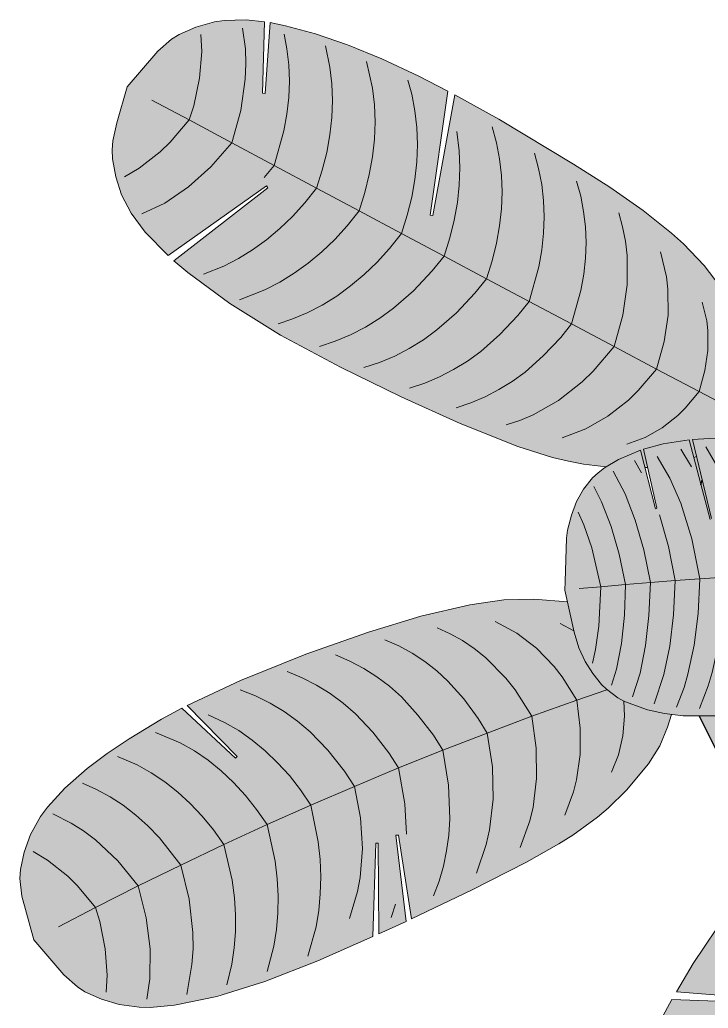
# Model space of a CAD drawing. Header units: centimetres. Extents: x 0 to 879, y -664 to 265.
# Drawn here: x 581.2 to 624.3, y -131.9 to -70 of the extents above; entities that cross this region are included whole.
import ezdxf

# ---------------------------------------------------------------- set-up
doc = ezdxf.new("R2010")
doc.units = ezdxf.units.CM
for name, color, linetype, lineweight, true_color in [('VEG-HOJAS', 117, 'Continuous', 18, 0x2e5e38), ('VEG-MACETA', 25, 'Continuous', 25, 0x745440), ('VEG-NERVIOS', 115, 'Continuous', 9, 0x528c5c)]:
    doc.layers.add(name, color=color, linetype=linetype, lineweight=lineweight, true_color=true_color)
doc.layers.add('VEG-RELLENO', color=253, linetype='Continuous', true_color=0x96c896)

# ---------------------------------------------------------------- blocks, each defined once
blk = doc.blocks.new('VEG_Strelitzia_PLANTA')
at = {"layer": 'VEG-RELLENO', "true_color": 0x4c8453}
h = blk.add_hatch(color=105, dxfattribs=at)
h.dxf.hatch_style = 1
h.paths.add_polyline_path([(-56.37, 30.26), (-54.85, 32.05), (-54.05, 32.89), (-53.6, 33.24), (-53.12, 33.54), (-52.06, 34), (-50.91, 34.32), (-49.63, 34.46), (-48.92, 34.46), (-47.76, 34.33), (-47.89, 29.85), (-47.73, 29.84), (-47.41, 34.28), (-45.54, 33.86), (-43.59, 33.25), (-40.42, 32.01), (-38.1, 30.93), (-36.27, 29.98), (-37.38, 22.21), (-37.23, 22.19), (-35.84, 29.76), (-33.08, 28.23), (-28.4, 25.42), (-25.05, 23.23), (-23.1, 21.79), (-22.26, 21.09), (-21.51, 20.41), (-20.23, 19.06), (-19.21, 17.74), (-18.39, 16.47), (-17.75, 15.23), (-17.52, 14.59), (-17.35, 13.96), (-17.13, 12.76), (-16.95, 10.92), (-17.03, 10.41), (-17.41, 9.5), (-17.94, 8.68), (-18.43, 8.27), (-20.95, 8.15), (-20.69, 7.1), (-20.87, 7.03), (-21.17, 8.13), (-22.78, 7.88), (-24.03, 7.54), (-23.77, 6.41), (-23.93, 6.41), (-24.21, 7.48), (-25.58, 6.91), (-26.37, 6.44), (-27.79, 6.61), (-29.72, 7.03), (-30.77, 7.34), (-33.06, 8.16), (-35.51, 9.16), (-39.21, 10.83), (-41.71, 12.03), (-44.29, 13.35), (-46.76, 14.7), (-48.96, 16.03), (-50.41, 17), (-51.76, 17.98), (-53.45, 19.36), (-47.55, 23.92), (-47.65, 24.05), (-53.8, 19.68), (-55.25, 21.14), (-55.72, 21.74), (-56.45, 22.91), (-56.93, 24.05), (-57.21, 25.18), (-57.32, 26.31), (-57.27, 26.88), (-57.02, 28.01)])
at = {"layer": 'VEG-RELLENO', "true_color": 0xc6c4be}
h = blk.add_hatch(color=9, dxfattribs=at)
h.dxf.hatch_style = 1
h.paths.add_polyline_path([(22.12, -4.06), (21.73, -5.82), (21.31, -7.23), (20.79, -8.61), (20.18, -9.95), (19.49, -11.25), (18.71, -12.5), (18.16, -13.27), (17.36, -11.98), (18.27, -10.55), (18.92, -9.33), (19.49, -8.07), (19.98, -6.78), (20.38, -5.46), (20.69, -4.12), (20.97, -2.21)])
h.paths.add_polyline_path([(2.94, -22.31), (1.47, -22.45), (0, -22.5), (-1.47, -22.45), (-2.94, -22.31), (-3.88, -22.15), (-4, -21.36), (-4.17, -20.68), (-2.75, -20.92), (-1.38, -21.05), (0, -21.1), (2.09, -20.99)])
h.paths.add_polyline_path([(-14.19, -17.45), (-15.91, -15.91), (-16.92, -14.84), (-17.85, -13.7), (-18.71, -12.5), (-19.49, -11.25), (-20.52, -9.19), (-19.01, -9.14), (-18.27, -10.55), (-17.54, -11.72), (-16.74, -12.84), (-15.86, -13.91), (-14.92, -14.92), (-13.91, -15.86), (-12.88, -16.71)])
h.paths.add_polyline_path([(-17.42, 14.22), (-15.91, 15.91), (-14.84, 16.92), (-13.7, 17.85), (-12.5, 18.71), (-11.25, 19.49), (-9.95, 20.18), (-8.61, 20.79), (-7.23, 21.31), (-5.18, 21.88), (-3.4, 20.81), (-5.46, 20.38), (-6.78, 19.98), (-8.07, 19.49), (-9.33, 18.92), (-10.55, 18.27), (-11.72, 17.54), (-12.84, 16.74), (-13.91, 15.86), (-14.92, 14.92), (-15.86, 13.91), (-17.08, 12.37), (-17.22, 13.35)])
h.paths.add_polyline_path([(2.94, 22.31), (4.23, 22.09), (3.55, 20.79), (1.38, 21.05), (0.07, 21.1), (1.71, 22.43)])
h.paths.add_polyline_path([(19.26, 11.62), (20.18, 9.95), (20.79, 8.61), (21.31, 7.23), (21.73, 5.82), (22.07, 4.39), (22.31, 2.94), (22.35, 2.54), (21.08, 0.71), (20.92, 2.75), (20.69, 4.12), (20.38, 5.46), (19.98, 6.78), (19.49, 8.07), (18.92, 9.33), (17.86, 11.21)])
h.paths.add_polyline_path([(-20.69, 7.1), (-20.34, 5.61), (-20.42, 5.31), (-20.87, 7.03)])
at = {"layer": 'VEG-RELLENO', "true_color": 0x7a5e4a}
h = blk.add_hatch(color=35, dxfattribs=at)
h.dxf.hatch_style = 1
h.paths.add_polyline_path([(20.97, -2.21), (20.69, -4.12), (20.38, -5.46), (19.98, -6.78), (19.49, -8.07), (18.92, -9.33), (18.27, -10.55), (17.36, -11.98), (15.97, -10.04), (14.21, -7.9), (12.79, -6.45), (11.85, -5.7), (11.38, -5.4), (10.43, -4.94), (9.47, -4.63), (8.51, -4.43), (7.56, -4.34), (7.07, -4.35), (5.21, -4.62), (1.85, -0.87), (20.82, -1.56)])
h.paths.add_polyline_path([(2.09, -20.99), (0, -21.1), (-1.38, -21.05), (-2.75, -20.92), (-4.17, -20.68), (-4.62, -19.45), (-5.58, -17.53), (-5.94, -16.98), (-6.44, -16.58), (0.08, -1.81), (2.29, -5.88), (1.9, -6.18), (1.51, -6.61), (0.13, -8.46), (-0.37, -9.36), (-0.85, -10.77), (-1.09, -12.29), (-1.09, -13.38), (-1.02, -13.95), (-0.72, -15.15), (-0.17, -16.62), (3.33, -13.21), (3.43, -13.25), (-0.08, -16.84), (0.97, -19.01)])
h.paths.add_polyline_path([(-13.91, -15.86), (-14.92, -14.92), (-15.86, -13.91), (-16.74, -12.84), (-17.54, -11.72), (-18.27, -10.55), (-19.01, -9.14), (-17.14, -8.96), (-16.76, -5.53), (-16.63, -5.5), (-16.94, -8.94), (-14.45, -8.55), (-13.59, -4.65), (-13.43, -4.6), (-14.18, -8.49), (-12.72, -8.16), (-11.53, -7.78), (-11, -7.56), (-10.06, -7.03), (-9.26, -6.41), (-8.56, -5.72), (-7.68, -4.6), (-7.22, -3.72), (-6.83, -2.75), (-1.42, -1.23), (-7.86, -15.83), (-8.35, -15.76), (-8.71, -15.78), (-10.8, -16.04), (-12.06, -16.37), (-12.88, -16.71)])
h.paths.add_polyline_path([(-20.42, 5.31), (-20.34, 5.61), (-19.76, 3.2), (-19.84, 3.14)])
h.paths.add_polyline_path([(-17.08, 12.37), (-15.86, 13.91), (-14.92, 14.92), (-13.91, 15.86), (-12.84, 16.74), (-11.72, 17.54), (-10.55, 18.27), (-9.33, 18.92), (-8.07, 19.49), (-6.78, 19.98), (-5.46, 20.38), (-3.4, 20.81), (-2.91, 20.6), (-2.43, 20.54), (-0.91, 1.41), (-8.88, 5.75), (-9.61, 6.37), (-10.49, 6.96), (-11.51, 7.43), (-12.53, 7.73), (-17.1, 10.22), (-16.97, 10.64), (-16.95, 10.92)])
h.paths.add_polyline_path([(1.38, 21.05), (3.55, 20.79), (3.23, 20.11), (6.93, 16.01), (6.83, 15.98), (3.11, 19.86), (2.56, 18.52), (2.31, 17.77), (6.32, 13.88), (6.23, 13.84), (2.23, 17.48), (2.01, 16.31), (1.98, 15.31), (2.09, 14.36), (2.43, 13.04), (2.79, 12.2), (3.28, 11.4), (4.42, 9.88), (4.82, 9.51), (0.6, 2.54), (-0.83, 20.65), (-0.48, 20.75), (0.07, 21.1)])
h.paths.add_polyline_path([(17.86, 11.21), (18.92, 9.33), (19.49, 8.07), (19.98, 6.78), (20.38, 5.46), (20.69, 4.12), (20.92, 2.75), (21.05, 1.38), (21.08, 0.71), (20.95, 0.43), (20.85, 0.04), (1.86, 0.73), (9.2, 8.09), (10.1, 8.13), (10.96, 8.29), (11.84, 8.54), (12.72, 8.92), (13.59, 9.46), (14.02, 9.79), (15.35, 11.08), (16.79, 11.05)])
h.paths.add_polyline_path([(7.22, 8.37), (4.12, 5.27), (6.18, 8.66)])
h.paths.add_polyline_path([(-16.8, 8.24), (-17.65, 8.26), (-18.43, 8.27), (-18.1, 8.51), (-17.85, 8.81)])
h.paths.add_polyline_path([(-13.47, 6.42), (-13.26, 6.31), (-12.65, 4.2), (-12.73, 4.13)])
h.paths.add_polyline_path([(-6.29, 0.78), (-6.4, 1.39), (-6.97, 2.88), (-3.13, 0.79)])
at = {"layer": 'VEG-RELLENO', "true_color": 0x669d6d}
h = blk.add_hatch(color=103, dxfattribs=at)
h.dxf.hatch_style = 1
h.paths.add_polyline_path([(-28.96, -1.28), (-28.85, 1.98), (-28.78, 2.48), (-28.54, 3.41), (-28.21, 4.27), (-27.77, 5.05), (-27.21, 5.75), (-26.86, 6.07), (-26.47, 6.37), (-25.58, 6.91), (-24.21, 7.48), (-23.26, 3.81), (-23.18, 3.86), (-24.03, 7.54), (-22.78, 7.88), (-21.17, 8.13), (-19.84, 3.14), (-19.76, 3.2), (-20.95, 8.15), (-19.17, 8.26), (-16.22, 8.21), (-13.98, 8), (-12.73, 4.13), (-12.65, 4.2), (-13.75, 7.97), (-12.7, 7.78), (-11.51, 7.43), (-10.98, 7.21), (-10.03, 6.68), (-9.21, 6.05), (-8.5, 5.36), (-7.88, 4.62), (-7.61, 4.2), (-6.95, 2.85), (-6.4, 1.39), (-6.3, 0.93), (-6.25, 0.01), (-6.27, -0.9), (-6.36, -1.36), (-6.85, -2.81), (-7.44, -4.17), (-7.95, -4.99), (-8.56, -5.72), (-9.26, -6.41), (-10.06, -7.03), (-11, -7.56), (-11.53, -7.78), (-12.72, -8.16), (-14.18, -8.49), (-13.05, -2.64), (-13.13, -2.58), (-14.45, -8.55), (-16.94, -8.94), (-16.5, -4.09), (-16.59, -4.05), (-17.14, -8.96), (-19.56, -9.17), (-21.54, -9.16), (-22.7, -9.02), (-23.78, -8.79), (-25.21, -8.26), (-25.62, -8.03), (-26.34, -7.5), (-26.66, -7.2), (-27.2, -6.51), (-27.67, -5.75), (-28.08, -4.89), (-28.37, -3.91)])
at = {"layer": 'VEG-RELLENO', "true_color": 0x4b8252}
h = blk.add_hatch(color=105, dxfattribs=at)
h.dxf.hatch_style = 1
h.paths.add_polyline_path([(-62.22, -23.2), (-62.97, -20.46), (-63.1, -19.36), (-62.97, -18.25), (-62.66, -17.14), (-62.15, -16.03), (-61.37, -14.88), (-60.87, -14.29), (-59.61, -13.08), (-58.06, -11.84), (-56.25, -10.6), (-54.22, -9.38), (-52.94, -8.69), (-49.59, -11.82), (-49.47, -11.71), (-52.61, -8.52), (-50.61, -7.55), (-47.22, -6.09), (-43.87, -4.81), (-41.25, -3.91), (-37.33, -2.75), (-35.49, -2.32), (-33.8, -2.02), (-32.78, -1.9), (-30.89, -1.84), (-28.78, -2.01), (-28.37, -3.91), (-28.08, -4.89), (-27.44, -6.14), (-26.66, -7.2), (-26, -7.78), (-25.62, -8.03), (-24.76, -8.46), (-23.78, -8.79), (-22.26, -9.08), (-22.51, -9.88), (-23, -11.04), (-23.7, -12.17), (-25.09, -13.83), (-26.24, -14.95), (-26.91, -15.51), (-28.44, -16.63), (-29.33, -17.19), (-31.35, -18.33), (-34.76, -20.06), (-38.56, -21.88), (-39.38, -16.63), (-39.54, -16.65), (-38.9, -22.04), (-40.6, -22.83), (-40.65, -17.14), (-40.8, -17.14), (-40.97, -23), (-45.6, -25), (-48.78, -26.15), (-51.68, -26.97), (-53.41, -27.3), (-54.2, -27.39), (-55.63, -27.42), (-56.27, -27.36), (-57.44, -27.1), (-57.99, -26.91), (-59.02, -26.45), (-59.49, -26.15), (-60.34, -25.4)])
h = blk.add_hatch(color=105, dxfattribs=at)
h.dxf.hatch_style = 1
h.paths.add_polyline_path([(-24.97, -58.2), (-26.99, -57.03), (-27.95, -56.39), (-28.38, -56.01), (-28.75, -55.57), (-29.37, -54.58), (-29.64, -54.04), (-30.06, -52.83), (-30.21, -52.15), (-30.36, -50.59), (-30.35, -49.71), (-30.18, -47.75), (-29.82, -45.58), (-29.14, -42.81), (-21, -42.64), (-21, -42.48), (-29, -42.31), (-28.05, -39.4), (-26.32, -35.12), (-24.39, -31), (-22.24, -26.94), (-14.37, -27.24), (-14.36, -27.07), (-21.95, -26.45), (-20.9, -24.68), (-19.44, -22.51), (-18.73, -21.58), (-17.34, -20), (-16.65, -19.34), (-15.3, -18.21), (-13.98, -17.32), (-12.71, -16.62), (-11.42, -16.18), (-10.2, -15.94), (-8.35, -15.76), (-8.06, -15.78), (-7.65, -15.91), (-6.95, -16.24), (-6.28, -16.68), (-5.94, -16.98), (-5.58, -17.53), (-5.13, -18.38), (-4.38, -20.05), (-4, -21.36), (-3.82, -22.77), (-3.77, -24.3), (-3.85, -25.98), (-4.11, -27.83), (-4.32, -28.82), (-4.59, -29.88), (-5.31, -32.19), (-7.59, -38.43), (-10.02, -44.61), (-13.57, -41.28), (-13.69, -41.39), (-10.16, -44.95), (-11.23, -47.43), (-12.46, -49.98), (-16.64, -46.66), (-16.74, -46.78), (-12.63, -50.3), (-13.08, -51.14), (-17.14, -48.17), (-17.24, -48.29), (-13.24, -51.45), (-14.35, -53.3), (-15.4, -54.8), (-16.44, -56.02), (-17.49, -56.93), (-18.55, -57.6), (-19.64, -58.07), (-20.77, -58.39), (-21.36, -58.45), (-22.56, -58.41)])
at = {"layer": 'VEG-HOJAS'}
for points in [[(-26.37, 6.44), (-27.79, 6.61), (-28.73, 6.79), (-29.72, 7.03), (-31.89, 7.72), (-35.51, 9.16), (-39.21, 10.83), (-43, 12.68), (-46.76, 14.7), (-49.94, 16.68), (-52.58, 18.62), (-53.45, 19.36), (-47.55, 23.92), (-47.65, 24.05), (-53.8, 19.68), (-55.25, 21.14), (-56.12, 22.33), (-56.72, 23.48), (-57.09, 24.61), (-57.29, 25.75), (-57.32, 26.31), (-57.27, 26.88), (-57.02, 28.01), (-56.37, 30.26), (-54.46, 32.49), (-53.6, 33.24), (-53.12, 33.54), (-52.06, 34), (-50.91, 34.32), (-50.29, 34.42), (-48.92, 34.46), (-47.76, 34.33), (-47.89, 29.85), (-47.73, 29.84), (-47.41, 34.28), (-46.46, 34.09), (-44.58, 33.58), (-42.56, 32.88), (-40.42, 32.01), (-38.1, 30.93), (-36.27, 29.98), (-37.38, 22.21), (-37.23, 22.19), (-35.84, 29.76), (-33.08, 28.23), (-28.4, 25.42), (-26.13, 23.96), (-24.04, 22.5), (-22.26, 21.09), (-21.51, 20.41), (-20.23, 19.06), (-19.21, 17.74)], [(-19.76, 3.2), (-20.95, 8.15), (-19.17, 8.26)], [(-19.56, -9.17), (-21.54, -9.16), (-22.7, -9.02), (-23.78, -8.79), (-25.21, -8.26), (-25.62, -8.03), (-26.34, -7.5), (-26.66, -7.2), (-27.2, -6.51), (-27.67, -5.75), (-28.08, -4.89), (-28.37, -3.91), (-28.96, -1.28), (-28.93, -0.74), (-28.85, 1.98), (-28.78, 2.48), (-28.54, 3.41), (-28.21, 4.27), (-27.77, 5.05), (-27.21, 5.75), (-26.86, 6.07), (-26.47, 6.37), (-25.58, 6.91), (-24.21, 7.48), (-23.26, 3.81), (-23.18, 3.86), (-24.03, 7.54), (-22.78, 7.88), (-21.17, 8.13), (-19.84, 3.14)], [(-20.69, 7.1), (-20.87, 7.03)], [(-23.77, 6.41), (-23.93, 6.41)], [(-22.26, -9.08), (-22.51, -9.88), (-23, -11.04), (-23.7, -12.17), (-25.09, -13.83), (-26.24, -14.95), (-26.91, -15.51), (-28.44, -16.63), (-29.33, -17.19), (-31.35, -18.33), (-34.76, -20.06), (-38.56, -21.88), (-39.38, -16.63), (-39.54, -16.65), (-38.9, -22.04), (-40.6, -22.83), (-40.65, -17.14), (-40.8, -17.14), (-40.97, -23), (-44.43, -24.52), (-47.75, -25.81), (-50.75, -26.74), (-53.41, -27.3), (-54.94, -27.43), (-55.63, -27.42), (-56.87, -27.25), (-57.99, -26.91), (-59.02, -26.45), (-59.49, -26.15), (-60.34, -25.4), (-62.22, -23.2), (-62.97, -20.46), (-63.1, -19.36), (-63.06, -18.8), (-62.83, -17.7), (-62.43, -16.59), (-61.8, -15.46), (-61.37, -14.88), (-60.28, -13.69), (-58.87, -12.46), (-57.62, -11.53), (-56.25, -10.6), (-54.22, -9.38), (-52.94, -8.69), (-49.59, -11.82), (-49.47, -11.71), (-52.61, -8.52), (-49.27, -6.95), (-45.18, -5.29), (-41.25, -3.91), (-37.97, -2.92), (-34.9, -2.2), (-32.78, -1.9), (-30.89, -1.84), (-28.78, -2.01)], [(-23.74, -29.71), (-22.24, -26.94), (-14.37, -27.24)], [(-14.36, -27.07), (-21.95, -26.45), (-20.9, -24.68), (-19.44, -22.51)]]:
    blk.add_lwpolyline(points, dxfattribs=at)
at = {"layer": 'VEG-MACETA'}
for points in [[(-20.42, 5.31), (-20.34, 5.61)], [(-14.19, -17.45), (-15.91, -15.91), (-16.92, -14.84), (-17.85, -13.7), (-18.71, -12.5), (-19.49, -11.25), (-20.52, -9.19)]]:
    blk.add_lwpolyline(points, dxfattribs=at)
at = {"layer": 'VEG-NERVIOS'}
for points in [[(-52.48, 28.18), (-52.2, 29.06), (-51.83, 30.8), (-51.7, 32.48), (-51.76, 33.54)], [(-49.82, 26.75), (-49.25, 28.77), (-48.97, 30.73), (-48.93, 31.69), (-48.96, 32.64), (-49.14, 33.93)], [(-47.16, 25.33), (-46.55, 27.49), (-46.36, 28.55), (-46.25, 29.59), (-46.21, 30.62), (-46.24, 31.63), (-46.36, 32.63), (-46.54, 33.56)], [(-44.5, 23.91), (-44.15, 25.04), (-43.87, 26.15), (-43.67, 27.25), (-43.55, 28.33), (-43.51, 29.4), (-43.55, 30.45), (-43.67, 31.48), (-43.95, 32.82)], [(-41.84, 22.49), (-41.48, 23.63), (-41.2, 24.76), (-41, 25.88), (-40.88, 26.98), (-40.84, 28.06), (-40.88, 29.12), (-41, 30.17), (-41.37, 31.84)], [(-39.18, 21.07), (-38.82, 22.22), (-38.54, 23.35), (-38.34, 24.46), (-38.22, 25.56), (-38.18, 26.64), (-38.22, 27.71), (-38.34, 28.76), (-38.54, 29.8), (-38.78, 30.67)], [(-52.48, 28.18), (-54.82, 29.43)], [(-52.48, 28.18), (-53.67, 26.79), (-54.3, 26.19), (-55.63, 25.15), (-56.54, 24.61)], [(-49.82, 26.75), (-52.48, 28.18)], [(-36.52, 19.65), (-36.16, 20.79), (-35.88, 21.91), (-35.68, 23.01), (-35.57, 24.1), (-35.53, 25.18), (-35.57, 26.24), (-35.72, 27.46)], [(-33.85, 18.23), (-33.5, 19.35), (-33.23, 20.45), (-33.04, 21.54), (-32.92, 22.61), (-32.88, 23.67), (-32.92, 24.71), (-33.04, 25.74), (-33.24, 26.75), (-33.51, 27.74)], [(-49.82, 26.75), (-51.12, 25.24), (-52.52, 23.98), (-54.02, 22.97), (-55.46, 22.3)], [(-47.16, 25.33), (-49.82, 26.75)], [(-31.19, 16.81), (-30.58, 18.98), (-30.39, 20.05), (-30.28, 21.09), (-30.24, 22.12), (-30.28, 23.14), (-30.4, 24.14), (-30.59, 25.13), (-30.86, 26.09)], [(-47.16, 25.33), (-47.78, 24.57)], [(-44.5, 23.91), (-47.16, 25.33)], [(-28.53, 15.4), (-27.94, 17.49), (-27.76, 18.51), (-27.65, 19.52), (-27.62, 20.51), (-27.66, 21.49), (-27.77, 22.45), (-27.95, 23.4), (-28.21, 24.34)], [(-44.5, 23.91), (-45.24, 22.99), (-46.01, 22.14), (-46.81, 21.37), (-47.64, 20.67), (-48.51, 20.05), (-49.4, 19.5), (-50.32, 19.02), (-51.59, 18.52)], [(-41.84, 22.49), (-44.5, 23.91)], [(-41.84, 22.49), (-42.59, 21.55), (-43.37, 20.69), (-44.18, 19.91), (-45.03, 19.2), (-45.9, 18.57), (-46.81, 18.01), (-47.75, 17.53), (-49.34, 16.91)], [(-39.18, 21.07), (-41.84, 22.49)], [(-25.86, 13.98), (-25.31, 15.94), (-25.04, 17.85), (-25.05, 19.69), (-25.15, 20.59), (-25.33, 21.48), (-25.57, 22.36)], [(-39.18, 21.07), (-39.93, 20.13), (-40.71, 19.27), (-41.52, 18.49), (-42.37, 17.78), (-43.24, 17.14), (-44.15, 16.58), (-45.09, 16.1), (-46.06, 15.69), (-46.92, 15.41)], [(-36.52, 19.65), (-39.18, 21.07)], [(-23.2, 12.57), (-22.72, 14.29), (-22.48, 15.95), (-22.49, 17.57), (-22.58, 18.36), (-22.95, 19.91)], [(-36.52, 19.65), (-37.26, 18.72), (-38.44, 17.48), (-39.68, 16.38), (-40.54, 15.75), (-41.44, 15.2), (-42.37, 14.72), (-43.34, 14.32), (-44.33, 13.99)], [(-33.85, 18.23), (-36.52, 19.65)], [(-33.85, 18.23), (-34.58, 17.32), (-35.74, 16.09), (-36.96, 15.02), (-37.81, 14.4), (-38.7, 13.85), (-39.61, 13.38), (-40.56, 12.98), (-41.54, 12.66)], [(-31.19, 16.81), (-33.85, 18.23)], [(-31.19, 16.81), (-31.9, 15.92), (-33.03, 14.73), (-34.22, 13.68), (-35.05, 13.07), (-35.92, 12.54), (-36.81, 12.08), (-37.73, 11.69), (-38.69, 11.37)], [(-28.53, 15.4), (-31.19, 16.81)], [(-20.53, 11.16), (-20.17, 12.47), (-19.99, 13.74), (-19.99, 14.98), (-20.06, 15.59), (-20.34, 16.77)], [(-28.53, 15.4), (-29.21, 14.54), (-30.3, 13.39), (-31.44, 12.38), (-32.25, 11.79), (-33.08, 11.28), (-33.94, 10.84), (-34.83, 10.46), (-35.75, 10.15)], [(-25.86, 13.98), (-28.53, 15.4)], [(-25.86, 13.98), (-27.17, 12.44), (-27.87, 11.76), (-29.35, 10.6), (-30.93, 9.71), (-31.76, 9.35), (-32.62, 9.07)], [(-23.2, 12.57), (-25.86, 13.98)], [(-23.2, 12.57), (-24.35, 11.22), (-24.96, 10.62), (-26.25, 9.61), (-27.64, 8.82), (-29.12, 8.26)], [(-20.53, 11.16), (-23.2, 12.57)], [(-20.53, 11.16), (-21.41, 10.12), (-21.88, 9.67), (-22.86, 8.89), (-23.92, 8.29), (-25.06, 7.86)], [(-17.89, 9.76), (-20.53, 11.16)], [(-21.02, 6.45), (-21.68, 7.56)], [(-17.39, -0.39), (-17.89, 2.26), (-18.28, 3.71), (-18.58, 4.61), (-19.29, 6.26), (-20.12, 7.7)], [(-24.14, 6.07), (-24.58, 6.83)], [(-20.49, -0.58), (-21, 1.94), (-21.68, 4.17), (-22.37, 5.73), (-23.17, 7.09)], [(-23.59, -0.81), (-24.01, 1.24), (-24.54, 3.1), (-25.18, 4.76), (-25.93, 6.18)], [(-25.14, -0.93), (-25.54, 0.98), (-26.04, 2.71), (-26.65, 4.26), (-27.14, 5.21)], [(-26.69, -1.07), (-27.26, 1.37), (-27.75, 2.8), (-28.11, 3.61)], [(-22.04, -0.69), (-22.46, 1.44), (-23.02, 3.43)], [(-20.49, -0.58), (-22.04, -0.69)], [(-20.49, -0.58), (-20.6, -2.75), (-20.85, -4.74), (-21.24, -6.54), (-21.48, -7.38), (-21.95, -8.62)], [(-18.94, -0.48), (-19.06, -2.66), (-19.33, -4.64), (-19.72, -6.44), (-19.97, -7.28), (-20.52, -8.7)], [(-18.94, -0.48), (-20.49, -0.58)], [(-26.69, -1.07), (-28.05, -1.19)], [(-26.69, -1.07), (-26.81, -3.54), (-27.02, -5), (-27.22, -5.87)], [(-25.14, -0.93), (-26.69, -1.07)], [(-25.14, -0.93), (-25.21, -2.86), (-25.4, -4.63), (-25.72, -6.23), (-26.02, -7.25)], [(-23.59, -0.81), (-25.14, -0.93)], [(-23.59, -0.81), (-23.68, -2.87), (-23.89, -4.76), (-24.24, -6.48), (-24.71, -7.98)], [(-22.04, -0.69), (-23.59, -0.81)], [(-22.04, -0.69), (-22.14, -2.83), (-22.38, -4.79), (-22.75, -6.57), (-23.35, -8.4)], [(-31.01, -9.19), (-32.07, -7.54), (-32.65, -6.8), (-33.93, -5.5), (-34.63, -4.95), (-35.36, -4.45), (-36.13, -4.02), (-36.94, -3.64)], [(-28.2, -8.18), (-29.11, -6.72), (-29.61, -6.07), (-30.72, -4.92), (-31.96, -3.98), (-33.32, -3.25)], [(-28.39, -3.84), (-29.24, -3.38)], [(-33.81, -10.24), (-34.37, -9.33), (-35.28, -8.1), (-36.27, -6.99), (-36.98, -6.34), (-37.73, -5.76), (-38.52, -5.24), (-39.35, -4.78), (-40.22, -4.4)], [(-36.59, -11.32), (-37.18, -10.38), (-38.15, -9.11), (-39.19, -7.98), (-39.93, -7.31), (-40.72, -6.71), (-41.55, -6.19), (-42.42, -5.73), (-43.32, -5.34)], [(-39.37, -12.43), (-39.98, -11.48), (-40.98, -10.19), (-42.06, -9.04), (-42.84, -8.37), (-43.65, -7.77), (-44.51, -7.24), (-45.4, -6.78), (-46.34, -6.39)], [(-42.12, -13.58), (-42.76, -12.62), (-43.79, -11.32), (-44.91, -10.17), (-45.7, -9.49), (-46.54, -8.89), (-47.41, -8.37), (-48.33, -7.91), (-49.29, -7.53)], [(-26.31, -7.53), (-28.2, -8.18)], [(-28.2, -8.18), (-31.01, -9.19)], [(-28.2, -8.18), (-27.98, -9.93), (-27.99, -11.59), (-28.21, -13.17), (-28.4, -13.92), (-28.94, -15.38)], [(-25.25, -8.23), (-25.22, -9.19), (-25.32, -10.42), (-25.59, -11.6), (-26.03, -12.7)], [(-44.87, -14.76), (-45.52, -13.8), (-46.21, -12.91), (-46.95, -12.1), (-47.72, -11.36), (-48.53, -10.69), (-49.38, -10.09), (-50.27, -9.57), (-51.29, -9.09)], [(-31.01, -9.19), (-33.81, -10.24)], [(-31.01, -9.19), (-30.74, -11.18), (-30.72, -13.08), (-30.94, -14.88), (-31.15, -15.75), (-31.74, -17.41)], [(-47.59, -15.98), (-48.26, -15.03), (-48.96, -14.15), (-49.7, -13.34), (-50.48, -12.61), (-51.3, -11.95), (-52.16, -11.36), (-53.05, -10.85), (-54.59, -10.2)], [(-33.81, -10.24), (-36.59, -11.32)], [(-33.81, -10.24), (-33.49, -12.36), (-33.44, -14.38), (-33.66, -16.31), (-33.87, -17.23), (-34.48, -19.02)], [(-50.31, -17.22), (-50.97, -16.3), (-51.68, -15.44), (-52.42, -14.65), (-53.2, -13.94), (-54.01, -13.3), (-54.86, -12.74), (-55.75, -12.24), (-56.98, -11.72)], [(-36.59, -11.32), (-39.37, -12.43)], [(-36.59, -11.32), (-36.24, -13.51), (-36.16, -15.61), (-36.22, -16.63), (-36.36, -17.62), (-36.56, -18.58), (-36.83, -19.52), (-37.17, -20.44)], [(-39.37, -12.43), (-42.12, -13.58)], [(-39.37, -12.43), (-38.97, -14.68), (-38.87, -16.58)], [(-53, -18.51), (-54.35, -16.8), (-55.07, -16.05), (-55.83, -15.38), (-56.62, -14.77), (-57.44, -14.23), (-58.3, -13.77), (-59.16, -13.39)], [(-42.12, -13.58), (-44.87, -14.76)], [(-42.12, -13.58), (-41.75, -15.56), (-41.63, -17.47), (-41.77, -19.29), (-41.94, -20.17), (-42.45, -21.87)], [(-44.87, -14.76), (-47.59, -15.98)], [(-44.87, -14.76), (-44.4, -17.05), (-44.28, -18.16), (-44.24, -19.25), (-44.27, -20.32), (-44.37, -21.36), (-44.54, -22.38), (-45.06, -24.22)], [(-55.68, -19.82), (-56.96, -18.24), (-58.36, -16.93), (-59.1, -16.37), (-59.88, -15.88), (-61.03, -15.31)], [(-47.59, -15.98), (-50.31, -17.22)], [(-47.59, -15.98), (-47.1, -18.26), (-46.97, -19.37), (-46.91, -20.45), (-46.93, -21.52), (-47.02, -22.56), (-47.18, -23.59), (-47.6, -25.19)], [(-50.31, -17.22), (-53, -18.51)], [(-50.31, -17.22), (-49.8, -19.47), (-49.65, -20.56), (-49.58, -21.63), (-49.58, -22.68), (-49.66, -23.71), (-49.81, -24.72), (-50.12, -26.01)], [(-58.35, -21.17), (-59.48, -19.81), (-60.08, -19.21), (-61.36, -18.2), (-62.27, -17.66)], [(-53, -18.51), (-55.68, -19.82)], [(-53, -18.51), (-52.49, -20.66), (-52.25, -22.74), (-52.24, -23.76), (-52.31, -24.75), (-52.63, -26.63)], [(-55.68, -19.82), (-58.35, -21.17)], [(-55.68, -19.82), (-55.18, -21.83), (-54.94, -23.77), (-54.96, -25.64), (-55.15, -26.91)], [(-39.55, -20.97), (-39.84, -21.79)], [(-58.35, -21.17), (-60.68, -22.38)], [(-58.35, -21.17), (-58.09, -22.05), (-57.74, -23.76), (-57.63, -25.42), (-57.69, -26.47)]]:
    blk.add_lwpolyline(points, dxfattribs=at)

msp = doc.modelspace()

# ---------------------------------------------------------------- block references
msp.add_blockref('VEG_Strelitzia_PLANTA', (644.264, -104.421))

doc.saveas('drawing.dxf')
